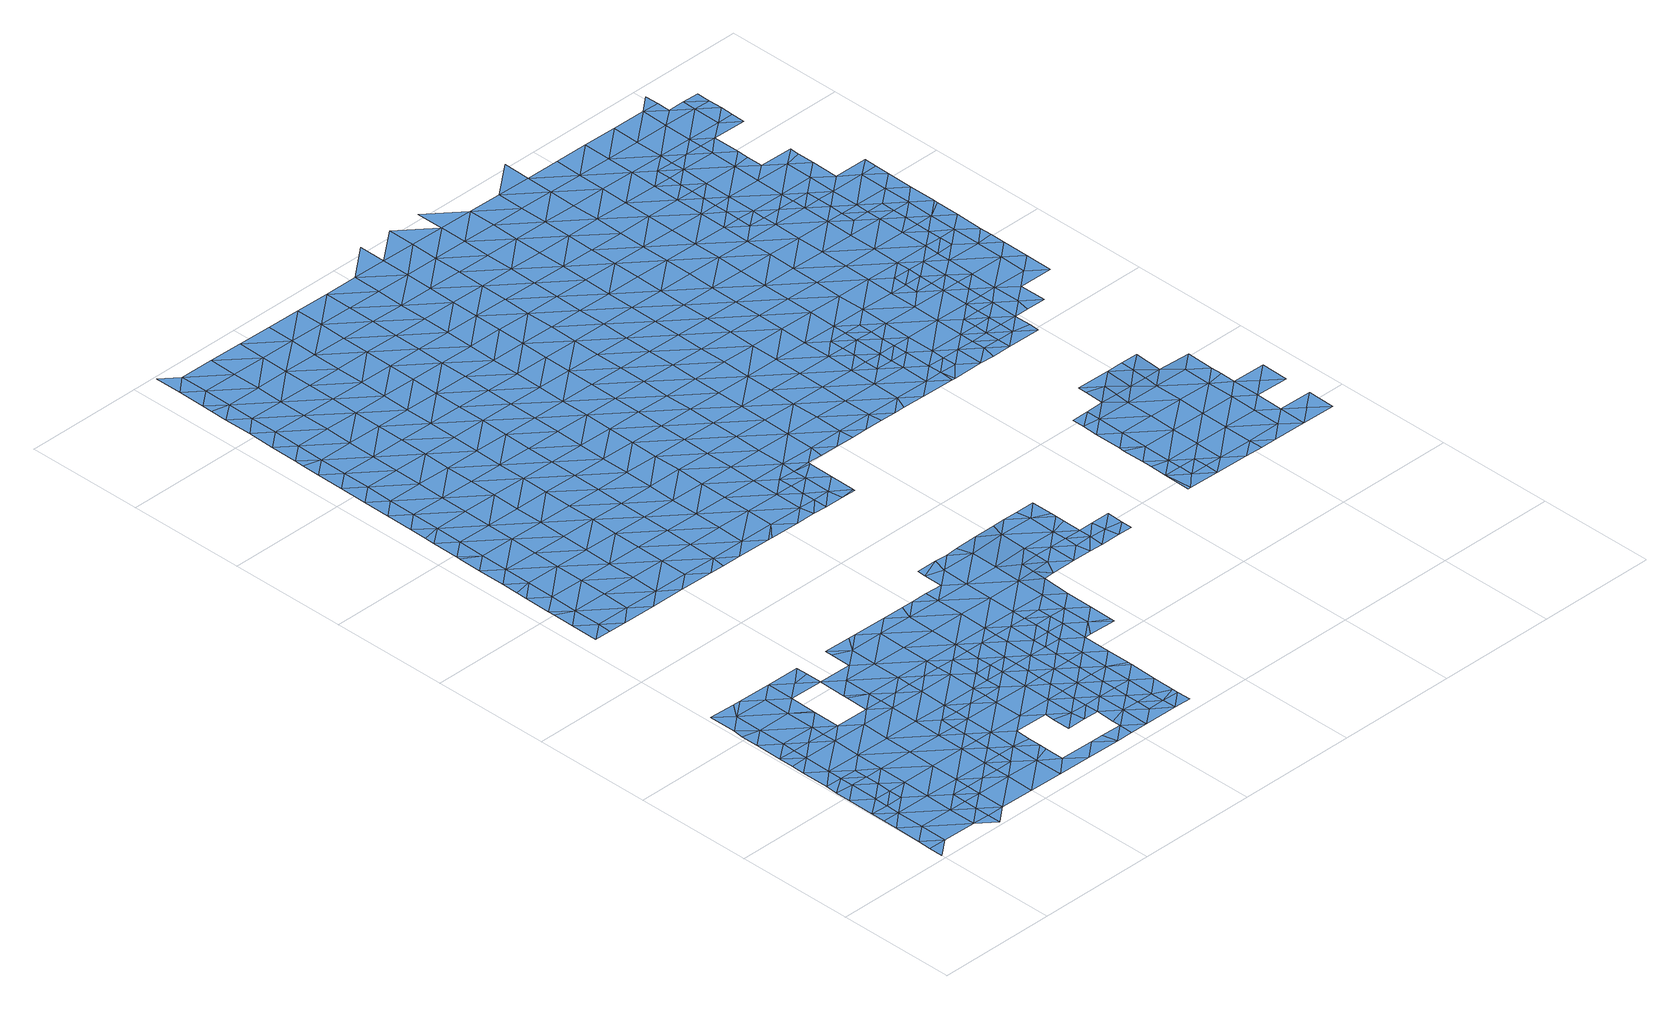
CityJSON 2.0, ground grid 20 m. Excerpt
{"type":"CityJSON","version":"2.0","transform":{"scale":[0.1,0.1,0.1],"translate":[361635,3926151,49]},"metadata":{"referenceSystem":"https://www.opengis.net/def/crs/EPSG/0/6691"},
"CityObjects":{
"waterbody1":{"type":"WaterBody","attributes":{"name":"9","class":"1140","function":"1","WaterBodyRiverFloodingRiskAttribute.description":"5","WaterBodyRiverFloodingRiskAttribute.rankOrg":"2","WaterBodyRiverFloodingRiskAttribute.adminType":"2","WaterBodyRiverFloodingRiskAttribute.scale":"L1"},"geometry":[{"type":"MultiSurface","lod":"1","boundaries":[[[0,1,2]],[[0,3,1]],[[4,5,2]],[[2,1,4]],[[5,6,7]],[[6,5,4]],[[8,7,6]],[[9,8,6]],[[4,1,10]],[[10,11,4]],[[6,4,11]],[[9,6,12]],[[13,14,15]],[[11,16,6]],[[15,17,13]],[[14,18,19]],[[13,18,14]],[[12,6,16]],[[20,21,10]],[[21,22,10]],[[10,22,11]],[[23,19,18]],[[17,24,13]],[[25,26,27]],[[28,16,11]],[[26,12,16]],[[29,23,18]],[[25,12,26]],[[30,28,11]],[[30,11,22]],[[31,32,24]],[[33,13,24]],[[34,29,18]],[[31,27,32]],[[27,26,32]],[[33,35,13]],[[36,26,16]],[[37,16,28]],[[18,13,35]],[[33,24,32]],[[37,36,16]],[[18,35,34]],[[26,36,32]],[[38,37,28]],[[32,39,33]],[[40,34,35]],[[38,41,37]],[[39,32,36]],[[42,40,35]],[[43,44,33]],[[43,33,39]],[[37,45,36]],[[35,33,44]],[[45,39,36]],[[37,41,46]],[[47,46,41]],[[42,35,44]],[[45,37,46]],[[48,43,39]],[[45,48,39]],[[47,49,46]],[[50,42,44]],[[48,51,43]],[[52,53,46]],[[46,53,45]],[[51,54,43]],[[46,49,52]],[[44,43,54]],[[53,55,45]],[[55,56,45]],[[44,54,50]],[[48,45,56]],[[56,57,48]],[[57,58,48]],[[51,48,58]],[[59,50,54]],[[51,60,54]],[[61,59,54]],[[51,58,62]],[[60,61,54]],[[62,58,63]],[[60,51,62]],[[63,64,62]],[[65,61,60]],[[62,66,60]],[[60,67,65]],[[68,66,62]],[[62,64,68]],[[69,68,64]],[[60,66,67]],[[69,70,68]],[[71,67,66]],[[70,72,68]],[[72,73,68]],[[68,73,66]],[[74,75,76]],[[73,77,66]],[[76,78,79]],[[71,66,77]],[[78,76,75]],[[80,79,78]],[[73,81,77]],[[82,80,78]],[[83,80,82]],[[84,83,82]],[[73,85,81]],[[78,75,86]],[[86,87,78]],[[88,77,81]],[[89,84,90]],[[87,91,78]],[[78,91,82]],[[84,82,90]],[[92,89,90]],[[85,93,81]],[[86,75,94]],[[95,92,90]],[[96,92,95]],[[97,98,82]],[[99,96,95]],[[97,82,91]],[[100,81,93]],[[90,82,98]],[[88,81,100]],[[101,86,94]],[[98,102,90]],[[103,99,104]],[[102,105,90]],[[90,105,95]],[[99,95,104]],[[93,103,104]],[[106,93,104]],[[107,108,94]],[[100,93,106]],[[109,110,95]],[[95,110,104]],[[109,95,105]],[[101,94,108]],[[111,100,106]],[[112,106,104]],[[113,112,104]],[[113,104,110]],[[114,111,106]],[[114,106,112]],[[112,115,114]],[[112,116,115]],[[117,114,115]],[[116,118,115]],[[117,115,118]],[[116,119,118]],[[120,117,118]]]}]},
"waterbody2":{"type":"WaterBody","attributes":{"name":"9","class":"1140","function":"1","WaterBodyRiverFloodingRiskAttribute.description":"5","WaterBodyRiverFloodingRiskAttribute.rankOrg":"1","WaterBodyRiverFloodingRiskAttribute.adminType":"2","WaterBodyRiverFloodingRiskAttribute.scale":"L1"},"geometry":[{"type":"MultiSurface","lod":"1","boundaries":[[[121,25,27]],[[31,122,27]],[[9,25,121]],[[122,31,17]],[[25,9,12]],[[24,17,31]],[[8,9,121]],[[123,17,15]],[[17,123,122]],[[124,122,123]],[[124,121,122]],[[27,122,121]],[[124,8,121]]]}]},
"waterbody3":{"type":"WaterBody","attributes":{"name":"9","class":"1140","function":"1","WaterBodyRiverFloodingRiskAttribute.description":"5","WaterBodyRiverFloodingRiskAttribute.rankOrg":"1","WaterBodyRiverFloodingRiskAttribute.adminType":"2","WaterBodyRiverFloodingRiskAttribute.scale":"L1"},"geometry":[{"type":"MultiSurface","lod":"1","boundaries":[[[21,125,22]],[[21,20,125]],[[126,28,30]],[[126,22,125]],[[30,22,126]],[[38,28,126]],[[38,126,41]],[[127,41,126]],[[126,125,127]],[[125,128,127]],[[47,41,127]],[[128,129,127]],[[47,127,49]],[[128,130,129]],[[49,127,129]],[[52,131,53]],[[131,49,129]],[[52,49,131]],[[130,132,129]],[[131,133,53]],[[132,134,129]],[[55,53,133]],[[129,135,131]],[[56,55,133]],[[130,136,132]],[[133,137,56]],[[135,129,134]],[[57,56,137]],[[58,57,137]],[[131,135,138]],[[133,131,139]],[[139,131,138]],[[63,58,137]],[[140,132,136]],[[133,141,137]],[[133,139,142]],[[63,137,64]],[[141,64,137]],[[143,142,139]],[[136,144,140]],[[141,133,142]],[[140,144,145]],[[69,64,141]],[[143,146,142]],[[147,143,148]],[[148,149,147]],[[141,70,69]],[[74,76,144]],[[145,144,76]],[[149,150,147]],[[141,142,151]],[[143,147,146]],[[151,142,146]],[[141,151,70]],[[83,147,150]],[[150,80,83]],[[146,147,84]],[[147,83,84]],[[72,70,152]],[[72,85,73]],[[89,92,146]],[[70,151,152]],[[146,84,89]],[[151,146,92]],[[85,72,152]],[[96,99,151]],[[96,151,92]],[[152,151,99]],[[103,93,152]],[[152,99,103]],[[85,152,93]]]}]},
"waterbody4":{"type":"WaterBody","attributes":{"name":"9","class":"1140","function":"1","WaterBodyRiverFloodingRiskAttribute.description":"5","WaterBodyRiverFloodingRiskAttribute.rankOrg":"1","WaterBodyRiverFloodingRiskAttribute.adminType":"2","WaterBodyRiverFloodingRiskAttribute.scale":"L1"},"geometry":[{"type":"MultiSurface","lod":"1","boundaries":[[[153,154,155]],[[156,157,158]],[[159,158,157]],[[157,153,155]],[[157,160,153]],[[161,162,163]],[[34,40,158]],[[162,159,157]],[[158,164,34]],[[165,23,164]],[[23,29,164]],[[29,34,164]],[[160,157,156]],[[166,154,167]],[[162,168,169]],[[40,42,158]],[[164,159,165]],[[165,159,170]],[[169,159,162]],[[156,158,42]],[[161,168,162]],[[166,167,171]],[[170,159,169]],[[154,163,155]],[[159,164,158]],[[171,167,172]],[[172,167,153]],[[157,155,162]],[[153,167,154]],[[162,155,163]]]}]},
"waterbody5":{"type":"WaterBody","attributes":{"name":"9","class":"1140","function":"1","WaterBodyRiverFloodingRiskAttribute.description":"5","WaterBodyRiverFloodingRiskAttribute.rankOrg":"2","WaterBodyRiverFloodingRiskAttribute.adminType":"2","WaterBodyRiverFloodingRiskAttribute.scale":"L1"},"geometry":[{"type":"MultiSurface","lod":"1","boundaries":[[[173,174,175]],[[174,176,175]],[[175,177,173]],[[178,177,179]],[[178,173,177]],[[180,175,176]],[[177,181,179]],[[182,179,181]],[[182,183,184]],[[185,175,180]],[[183,182,181]],[[186,184,183]],[[177,175,185]],[[183,187,186]],[[188,185,180]],[[189,186,187]],[[177,185,190]],[[181,177,191]],[[192,189,187]],[[193,192,194]],[[193,189,192]],[[191,177,190]],[[191,195,181]],[[183,181,195]],[[196,194,197]],[[194,192,197]],[[187,183,195]],[[196,198,199]],[[200,185,188]],[[187,201,192]],[[198,196,197]],[[190,185,200]],[[202,199,198]],[[203,201,187]],[[201,197,192]],[[187,195,203]],[[202,204,205]],[[206,200,188]],[[191,190,207]],[[202,198,204]],[[208,198,197]],[[191,209,195]],[[190,200,207]],[[205,210,211]],[[212,203,195]],[[205,204,210]],[[191,207,209]],[[197,201,208]],[[211,213,214]],[[211,210,213]],[[204,198,215]],[[212,195,209]],[[203,216,201]],[[198,208,215]],[[214,217,218]],[[200,206,219]],[[220,208,201]],[[214,213,217]],[[210,204,221]],[[216,203,212]],[[207,200,222]],[[218,223,224]],[[204,215,221]],[[225,219,206]],[[224,223,226]],[[222,200,219]],[[209,207,222]],[[218,217,223]],[[213,210,227]],[[228,215,208]],[[209,229,212]],[[201,216,220]],[[210,221,227]],[[226,230,231]],[[228,221,215]],[[226,223,230]],[[217,213,232]],[[233,208,220]],[[209,222,234]],[[212,235,216]],[[213,227,232]],[[231,236,237]],[[229,209,234]],[[229,235,212]],[[231,230,236]],[[223,217,238]],[[208,233,228]],[[239,219,225]],[[240,227,221]],[[241,242,237]],[[217,232,238]],[[222,219,239]],[[220,216,235]],[[243,240,221]],[[237,236,241]],[[230,223,244]],[[243,221,228]],[[245,246,242]],[[247,232,227]],[[220,248,233]],[[241,245,242]],[[223,238,244]],[[225,249,239]],[[245,250,246]],[[234,222,251]],[[252,229,234]],[[253,220,235]],[[236,230,254]],[[222,239,251]],[[255,256,250]],[[233,257,228]],[[258,239,249]],[[245,255,250]],[[230,244,254]],[[247,227,240]],[[238,232,247]],[[229,259,235]],[[220,253,248]],[[241,236,260]],[[228,257,243]],[[234,251,252]],[[261,244,238]],[[241,262,245]],[[255,263,256]],[[236,254,260]],[[264,253,235]],[[257,233,248]],[[265,240,243]],[[266,256,263]],[[267,239,258]],[[229,252,259]],[[268,238,247]],[[257,265,243]],[[245,269,255]],[[241,260,262]],[[251,239,267]],[[270,248,253]],[[271,247,240]],[[261,238,268]],[[235,259,264]],[[264,270,253]],[[265,271,240]],[[255,272,263]],[[254,244,273]],[[245,262,269]],[[252,251,274]],[[275,257,248]],[[276,268,247]],[[273,244,261]],[[260,254,273]],[[258,277,267]],[[251,267,274]],[[255,269,272]],[[259,252,278]],[[278,252,274]],[[259,279,264]],[[280,261,268]],[[262,260,281]],[[276,247,271]],[[248,270,275]],[[260,273,281]],[[263,272,282]],[[283,270,264]],[[265,257,284]],[[285,274,267]],[[279,259,278]],[[286,273,261]],[[287,267,277]],[[280,268,276]],[[279,283,264]],[[257,275,284]],[[265,288,271]],[[289,287,277]],[[262,281,290]],[[287,285,267]],[[269,262,291]],[[292,275,270]],[[293,281,273]],[[291,262,290]],[[286,261,280]],[[265,284,294]],[[271,295,276]],[[278,274,285]],[[272,269,296]],[[295,280,276]],[[275,297,284]],[[298,290,281]],[[265,294,288]],[[296,269,291]],[[282,272,296]],[[278,299,279]],[[270,283,292]],[[293,273,286]],[[287,289,300]],[[301,294,284]],[[302,278,285]],[[295,271,288]],[[297,275,292]],[[279,303,283]],[[298,281,293]],[[297,301,284]],[[295,304,280]],[[280,305,286]],[[306,285,287]],[[299,278,302]],[[282,296,307]],[[299,303,279]],[[300,306,287]],[[308,288,294]],[[304,305,280]],[[309,292,283]],[[291,290,310]],[[310,290,298]],[[301,308,294]],[[311,296,291]],[[286,312,293]],[[313,302,285]],[[303,309,283]],[[314,295,288]],[[305,312,286]],[[292,315,297]],[[316,291,310]],[[308,314,288]],[[293,317,298]],[[300,318,306]],[[309,315,292]],[[313,285,306]],[[319,304,295]],[[312,317,293]],[[311,291,316]],[[313,320,302]],[[307,296,311]],[[297,321,301]],[[314,319,295]],[[298,322,310]],[[299,302,320]],[[318,323,306]],[[315,321,297]],[[299,324,303]],[[317,322,298]],[[322,316,310]],[[304,325,305]],[[326,313,306]],[[301,327,308]],[[328,307,311]],[[323,318,329]],[[330,309,303]],[[321,327,301]],[[306,323,326]],[[308,327,314]],[[299,320,324]],[[325,304,319]],[[324,330,303]],[[326,331,313]],[[332,320,313]],[[331,332,313]],[[305,333,312]],[[322,334,316]],[[316,335,311]],[[336,315,309]],[[334,335,316]],[[314,337,319]],[[330,336,309]],[[327,337,314]],[[305,325,338]],[[311,339,328]],[[340,321,315]],[[317,312,333]],[[341,320,332]],[[335,339,311]],[[319,342,325]],[[305,338,333]],[[336,340,315]],[[317,343,322]],[[337,342,319]],[[324,320,341]],[[344,327,321]],[[324,345,330]],[[346,341,332]],[[347,334,322]],[[325,348,338]],[[340,344,321]],[[317,333,343]],[[343,347,322]],[[345,324,341]],[[330,349,336]],[[327,350,337]],[[351,335,334]],[[338,352,333]],[[344,350,327]],[[325,342,348]],[[347,351,334]],[[346,353,341]],[[336,354,340]],[[355,343,333]],[[330,345,349]],[[350,356,337]],[[337,357,342]],[[338,348,352]],[[352,355,333]],[[351,358,335]],[[335,359,339]],[[340,360,344]],[[361,347,343]],[[341,362,345]],[[336,349,354]],[[354,360,340]],[[342,363,348]],[[355,361,343]],[[341,353,364]],[[345,362,349]],[[344,365,350]],[[337,356,357]],[[360,365,344]],[[335,358,359]],[[348,366,352]],[[353,367,364]],[[362,341,364]],[[351,347,368]],[[350,369,356]],[[342,357,363]],[[365,369,350]],[[370,364,367]],[[352,371,355]],[[347,361,368]],[[354,349,372]],[[372,349,362]],[[358,351,373]],[[356,374,357]],[[348,363,366]],[[373,351,368]],[[369,374,356]],[[355,375,361]],[[360,354,376]],[[370,377,364]],[[376,354,372]],[[359,358,378]],[[352,366,371]],[[361,379,368]],[[358,373,378]],[[362,364,377]],[[365,360,380]],[[381,377,370]],[[375,379,361]],[[379,373,368]],[[363,382,366]],[[360,376,380]],[[355,371,375]],[[357,374,383]],[[363,357,382]],[[359,378,384]],[[369,365,385]],[[372,386,376]],[[362,377,387]],[[357,383,382]],[[372,362,386]],[[365,380,385]],[[388,378,373]],[[389,377,381]],[[374,369,390]],[[362,387,386]],[[391,380,376]],[[392,388,373]],[[386,393,376]],[[371,394,375]],[[369,385,390]],[[392,373,379]],[[366,382,395]],[[371,366,394]],[[389,396,377]],[[383,374,397]],[[380,391,385]],[[384,378,388]],[[366,395,394]],[[374,390,397]],[[394,398,375]],[[375,399,379]],[[387,377,396]],[[382,383,400]],[[387,401,386]],[[376,393,391]],[[385,402,390]],[[379,399,392]],[[383,397,400]],[[403,384,388]],[[389,404,396]],[[401,387,396]],[[395,382,405]],[[402,385,391]],[[390,406,397]],[[407,384,403]],[[375,398,399]],[[382,400,405]],[[399,408,392]],[[409,396,404]],[[392,410,388]],[[393,386,411]],[[411,386,401]],[[394,395,412]],[[406,390,402]],[[408,410,392]],[[397,413,400]],[[395,405,412]],[[388,414,403]],[[391,393,415]],[[396,416,401]],[[398,394,417]],[[413,397,406]],[[410,414,388]],[[400,418,405]],[[393,411,415]],[[394,412,417]],[[396,409,416]],[[419,416,409]],[[401,420,411]],[[399,398,421]],[[418,400,413]],[[416,420,401]],[[414,422,403]],[[405,423,412]],[[391,415,424]],[[402,391,425]],[[398,417,421]],[[426,415,411]],[[425,391,424]],[[406,402,425]],[[408,399,427]],[[428,416,419]],[[423,405,418]],[[420,426,411]],[[412,429,417]],[[408,430,410]],[[399,421,427]],[[431,424,415]],[[413,406,432]],[[429,412,423]],[[417,433,421]],[[406,425,432]],[[434,414,410]],[[408,427,430]],[[418,413,435]],[[431,415,426]],[[436,425,424]],[[437,416,428]],[[433,417,429]],[[421,438,427]],[[413,432,435]],[[439,410,430]],[[420,440,426]],[[420,416,437]],[[423,418,441]],[[442,424,431]],[[422,414,434]],[[438,421,433]],[[443,431,426]],[[418,435,441]],[[410,439,434]],[[444,443,426]],[[427,445,430]],[[444,426,440]],[[436,424,442]],[[432,425,436]],[[446,435,432]],[[429,423,447]],[[440,420,448]],[[428,449,437]],[[420,437,448]],[[450,427,438]],[[443,451,431]],[[423,441,447]],[[451,452,431]],[[431,452,442]],[[448,453,440]],[[454,441,435]],[[446,432,436]],[[439,430,445]],[[449,455,437]],[[427,450,445]],[[429,447,456]],[[433,429,457]],[[445,458,439]],[[439,459,434]],[[452,460,442]],[[448,437,461]],[[462,447,441]],[[457,429,456]],[[438,433,457]],[[461,437,455]],[[454,435,446]],[[442,463,436]],[[460,463,442]],[[453,448,464]],[[463,446,436]],[[448,461,464]],[[465,460,452]],[[462,441,454]],[[459,439,458]],[[466,434,459]],[[467,456,447]],[[438,457,468]],[[450,438,469]],[[470,454,446]],[[471,467,447]],[[467,457,456]],[[469,438,468]],[[445,450,469]],[[471,447,462]],[[463,470,446]],[[445,472,458]],[[464,461,473]],[[473,461,474]],[[465,475,460]],[[476,462,454]],[[477,468,457]],[[478,479,480]],[[479,464,473]],[[478,464,479]],[[470,476,454]],[[458,481,459]],[[445,469,472]],[[474,482,473]],[[483,463,460]],[[477,457,467]],[[484,460,475]],[[485,480,486]],[[476,487,462]],[[462,488,471]],[[480,479,486]],[[475,485,486]],[[458,472,481]],[[487,488,462]],[[488,467,471]],[[469,468,489]],[[463,483,470]],[[473,490,479]],[[489,468,477]],[[484,475,486]],[[459,481,491]],[[490,486,479]],[[473,482,492]],[[493,477,467]],[[494,492,482]],[[460,484,483]],[[472,469,495]],[[470,496,476]],[[495,469,489]],[[497,481,472]],[[488,493,467]],[[498,484,486]],[[473,492,490]],[[496,470,483]],[[499,487,476]],[[500,472,495]],[[493,501,477]],[[477,502,489]],[[494,503,492]],[[498,486,490]],[[501,502,477]],[[504,483,484]],[[502,495,489]],[[505,476,496]],[[497,472,500]],[[491,481,497]],[[487,499,488]],[[506,507,492]],[[492,507,490]],[[506,492,503]],[[508,484,498]],[[476,505,499]],[[488,509,493]],[[510,491,497]],[[502,511,495]],[[495,512,500]],[[504,484,508]],[[496,483,504]],[[507,513,490]],[[514,505,496]],[[511,512,495]],[[512,497,500]],[[509,488,499]],[[515,491,510]],[[490,516,498]],[[517,501,493]],[[508,498,518]],[[514,496,504]],[[519,499,505]],[[520,510,497]],[[521,493,509]],[[501,517,502]],[[522,504,508]],[[523,522,508]],[[507,524,513]],[[523,508,518]],[[525,519,505]],[[519,509,499]],[[490,513,516]],[[525,505,514]],[[518,498,516]],[[493,521,517]],[[502,526,511]],[[527,521,509]],[[497,512,520]],[[524,528,513]],[[529,514,504]],[[530,518,516]],[[526,502,517]],[[529,504,522]],[[531,527,509]],[[532,512,511]],[[533,534,513]],[[510,520,535]],[[513,528,533]],[[536,525,514]],[[537,538,521]],[[537,521,527]],[[516,513,534]],[[531,509,519]],[[517,521,538]],[[539,511,526]],[[512,532,520]],[[540,541,516]],[[529,522,542]],[[516,534,540]],[[530,516,541]],[[543,544,517]],[[543,517,538]],[[536,514,529]],[[545,519,525]],[[526,517,544]],[[511,539,532]],[[546,527,531]],[[547,539,526]],[[542,548,529]],[[549,545,525]],[[545,531,519]],[[550,547,526]],[[550,526,544]],[[549,525,536]],[[551,546,531]],[[520,532,552]],[[535,520,553]],[[554,532,539]],[[548,555,529]],[[556,554,539]],[[556,539,547]],[[529,555,536]],[[520,552,553]],[[557,549,536]],[[558,552,532]],[[559,531,545]],[[551,531,559]],[[558,532,554]],[[555,548,560]],[[561,557,536]],[[561,536,555]],[[545,549,562]],[[563,553,552]],[[564,551,559]],[[565,566,545]],[[565,545,562]],[[560,567,555]],[[558,554,568]],[[569,567,560]],[[559,545,566]],[[562,549,557]],[[570,561,555]],[[571,564,559]],[[552,558,572]],[[567,570,555]],[[573,571,559]],[[573,559,566]],[[568,574,558]],[[575,562,557]],[[552,572,563]],[[576,577,561]],[[561,570,576]],[[557,561,577]],[[578,575,557]],[[579,572,558]],[[580,558,574]],[[578,557,577]],[[581,575,578]],[[582,563,572]],[[574,583,580]],[[558,580,579]],[[583,584,580]],[[572,579,582]],[[585,579,580]],[[586,580,584]],[[582,579,587]],[[588,589,582]],[[585,580,586]],[[582,587,588]],[[587,579,585]],[[586,584,590]],[[591,587,585]],[[592,585,586]],[[586,590,593]],[[594,591,585]],[[586,593,592]],[[592,594,585]],[[594,595,591]]]}]},
"waterbody6":{"type":"WaterBody","attributes":{"name":"9","class":"1140","function":"1","WaterBodyRiverFloodingRiskAttribute.description":"5","WaterBodyRiverFloodingRiskAttribute.rankOrg":"1","WaterBodyRiverFloodingRiskAttribute.adminType":"2","WaterBodyRiverFloodingRiskAttribute.scale":"L1"},"geometry":[{"type":"MultiSurface","lod":"1","boundaries":[[[117,120,596]],[[597,596,120]],[[597,598,596]],[[599,598,597]],[[598,599,600]],[[601,602,603]],[[602,604,603]],[[604,602,605]],[[602,606,605]],[[607,606,608]],[[608,606,602]],[[601,608,602]],[[609,610,606]],[[606,610,611]],[[612,613,614]],[[612,614,615]],[[615,614,616]],[[616,614,617]],[[618,619,620]],[[618,620,621]],[[622,623,624]],[[623,101,108]],[[101,623,622]],[[87,101,622]],[[87,86,101]],[[625,611,626]],[[611,625,627]],[[628,629,630]],[[629,631,630]],[[632,633,631]],[[634,630,633]],[[630,634,604]],[[634,598,604]],[[598,634,635]],[[636,637,635]],[[600,603,598]],[[638,639,640]],[[638,641,639]],[[639,641,642]],[[172,643,644]],[[644,643,645]],[[646,645,643]],[[646,50,645]],[[59,61,645]],[[647,645,61]],[[65,647,61]],[[65,67,647]],[[71,77,648]],[[67,71,648]],[[67,648,647]],[[50,59,645]],[[647,644,645]],[[644,642,172]],[[642,649,639]],[[640,639,650]],[[636,651,637]],[[636,652,651]],[[653,652,636]],[[654,652,653]],[[652,654,655]],[[654,649,655]],[[649,654,639]],[[639,654,650]],[[656,650,654]],[[657,658,653]],[[653,658,656]],[[655,649,648]],[[648,649,647]],[[647,649,644]],[[644,649,642]],[[655,648,651]],[[648,77,651]],[[77,88,651]],[[116,112,113]],[[116,113,659]],[[113,110,659]],[[109,105,660]],[[660,105,620]],[[102,620,105]],[[102,98,620]],[[626,611,661]],[[611,627,605]],[[662,605,627]],[[605,662,628]],[[605,628,630]],[[630,631,633]],[[604,605,630]],[[603,604,598]],[[635,596,598]],[[596,635,637]],[[651,100,637]],[[655,651,652]],[[656,654,653]],[[88,100,651]],[[119,116,659]],[[659,110,660]],[[109,660,110]],[[660,620,619]],[[663,620,98]],[[87,622,91]],[[98,97,663]],[[97,91,663]],[[663,91,622]],[[624,663,622]],[[624,621,663]],[[620,663,621]],[[619,617,660]],[[617,659,660]],[[659,617,119]],[[617,614,119]],[[664,614,613]],[[661,611,610]],[[606,611,605]],[[665,599,597]],[[664,613,665]],[[665,597,664]],[[597,120,664]],[[637,100,111]],[[111,114,637]],[[596,637,114]],[[114,117,596]],[[119,614,664]],[[118,119,664]],[[118,664,120]],[[666,609,606]],[[667,633,632]],[[668,633,667]],[[634,633,668]],[[634,669,635]],[[636,635,669]],[[670,669,668]],[[670,657,669]],[[653,669,657]],[[671,667,632]],[[634,668,669]],[[669,653,636]],[[607,666,606]]]}]},
"waterbody7":{"type":"WaterBody","attributes":{"name":"9","class":"1140","function":"1","WaterBodyRiverFloodingRiskAttribute.description":"5","WaterBodyRiverFloodingRiskAttribute.rankOrg":"1","WaterBodyRiverFloodingRiskAttribute.adminType":"2","WaterBodyRiverFloodingRiskAttribute.scale":"L1"},"geometry":[{"type":"MultiSurface","lod":"1","boundaries":[[[672,332,331]],[[346,332,672]],[[331,326,672]],[[673,672,326]],[[673,674,672]],[[675,673,329]],[[673,675,676]],[[323,329,673]],[[677,353,346]],[[677,672,674]],[[676,674,673]],[[672,677,346]],[[673,326,323]],[[676,675,678]]]}]},
"waterbody8":{"type":"WaterBody","attributes":{"name":"9","class":"1140","function":"1","WaterBodyRiverFloodingRiskAttribute.description":"5","WaterBodyRiverFloodingRiskAttribute.rankOrg":"2","WaterBodyRiverFloodingRiskAttribute.adminType":"2","WaterBodyRiverFloodingRiskAttribute.scale":"L1"},"geometry":[{"type":"MultiSurface","lod":"1","boundaries":[[[679,608,601]],[[608,679,680]],[[600,681,679]],[[680,679,681]],[[682,683,680]],[[679,603,600]],[[683,608,680]],[[601,603,679]],[[607,608,683]],[[681,600,599]],[[683,684,607]],[[684,682,685]],[[666,607,684]],[[683,682,684]]]}]},
"waterbody9":{"type":"WaterBody","attributes":{"name":"9","class":"1140","function":"1","WaterBodyRiverFloodingRiskAttribute.description":"5","WaterBodyRiverFloodingRiskAttribute.rankOrg":"1","WaterBodyRiverFloodingRiskAttribute.adminType":"2","WaterBodyRiverFloodingRiskAttribute.scale":"L1"},"geometry":[{"type":"MultiSurface","lod":"1","boundaries":[[[686,687,688]],[[689,690,687]],[[690,689,691]],[[687,690,688]],[[686,692,687]],[[685,689,687]],[[685,687,692]],[[692,686,666]]]}]},
"waterbody10":{"type":"WaterBody","attributes":{"name":"9","class":"1140","function":"1","WaterBodyRiverFloodingRiskAttribute.description":"5","WaterBodyRiverFloodingRiskAttribute.rankOrg":"2","WaterBodyRiverFloodingRiskAttribute.adminType":"2","WaterBodyRiverFloodingRiskAttribute.scale":"L1"},"geometry":[{"type":"MultiSurface","lod":"1","boundaries":[[[693,694,695]],[[696,693,697]],[[698,694,696]],[[694,693,696]],[[699,698,696]],[[696,700,699]],[[697,700,696]]]}]},
"waterbody11":{"type":"WaterBody","attributes":{"name":"9","class":"1140","function":"1","WaterBodyRiverFloodingRiskAttribute.description":"5","WaterBodyRiverFloodingRiskAttribute.rankOrg":"1","WaterBodyRiverFloodingRiskAttribute.adminType":"2","WaterBodyRiverFloodingRiskAttribute.scale":"L1"},"geometry":[{"type":"MultiSurface","lod":"1","boundaries":[[[701,702,443]],[[478,453,464]],[[485,702,480]],[[702,485,465]],[[475,465,485]],[[453,478,701]],[[702,452,451]],[[701,443,444]],[[701,478,480]],[[465,452,702]],[[480,702,701]],[[440,453,701]],[[444,440,701]],[[451,443,702]]]}]},
"waterbody12":{"type":"WaterBody","attributes":{"name":"9","class":"1140","function":"1","WaterBodyRiverFloodingRiskAttribute.description":"5","WaterBodyRiverFloodingRiskAttribute.rankOrg":"1","WaterBodyRiverFloodingRiskAttribute.adminType":"2","WaterBodyRiverFloodingRiskAttribute.scale":"L1"},"geometry":[{"type":"MultiSurface","lod":"1","boundaries":[[[474,455,703]],[[704,705,706]],[[707,455,449]],[[474,703,482]],[[706,703,707]],[[706,482,703]],[[705,482,706]],[[494,482,705]],[[708,503,494]],[[709,708,705]],[[705,704,709]],[[461,455,474]],[[494,705,708]],[[455,707,703]]]}]},
"waterbody13":{"type":"WaterBody","attributes":{"name":"9","class":"1140","function":"1","WaterBodyRiverFloodingRiskAttribute.description":"5","WaterBodyRiverFloodingRiskAttribute.rankOrg":"1","WaterBodyRiverFloodingRiskAttribute.adminType":"2","WaterBodyRiverFloodingRiskAttribute.scale":"L1"},"geometry":[{"type":"MultiSurface","lod":"1","boundaries":[[[710,711,712]],[[713,714,715]],[[716,717,718]],[[716,710,717]],[[717,719,720]],[[719,721,722]],[[723,724,725]],[[726,727,723]],[[697,727,726]],[[728,723,727]],[[729,730,731]],[[700,697,726]],[[732,699,729]],[[733,710,716]],[[718,734,735]],[[717,734,718]],[[734,717,720]],[[722,720,719]],[[736,737,738]],[[736,738,739]],[[738,740,739]],[[741,740,738]],[[737,741,738]],[[742,721,740]],[[719,740,721]],[[719,743,740]],[[712,743,719]],[[717,712,719]],[[712,717,710]],[[732,729,711]],[[731,711,729]],[[711,731,743]],[[743,731,739]],[[744,730,725]],[[725,730,723]],[[723,730,726]],[[729,726,730]],[[699,726,729]],[[726,699,700]],[[698,699,732]],[[732,694,698]],[[741,742,740]],[[723,728,724]],[[714,745,715]],[[746,747,748]],[[712,711,743]],[[740,743,739]],[[725,745,744]],[[725,749,745]],[[724,749,725]],[[745,749,715]],[[749,713,715]],[[750,747,746]],[[733,751,710]],[[752,732,753]],[[750,754,755]],[[746,754,750]],[[753,751,756]],[[756,751,733]],[[736,739,757]],[[748,754,746]],[[711,710,751]],[[711,751,732]],[[739,731,755]],[[755,731,730]],[[755,730,744]],[[751,753,732]],[[752,694,732]],[[745,750,744]],[[750,755,744]],[[755,754,739]],[[757,739,754]]]}]},
"waterbody14":{"type":"WaterBody","attributes":{"name":"9","class":"1140","function":"1","WaterBodyRiverFloodingRiskAttribute.description":"5","WaterBodyRiverFloodingRiskAttribute.rankOrg":"2","WaterBodyRiverFloodingRiskAttribute.adminType":"2","WaterBodyRiverFloodingRiskAttribute.scale":"L1"},"geometry":[{"type":"MultiSurface","lod":"1","boundaries":[[[721,758,759]],[[760,759,758]],[[761,759,762]],[[720,722,761]],[[760,758,763]],[[761,764,720]],[[742,741,758]],[[721,742,758]],[[722,721,761]],[[762,764,761]],[[758,741,763]],[[721,759,761]]]}]},
"waterbody15":{"type":"WaterBody","attributes":{"name":"9","class":"1140","function":"1","WaterBodyRiverFloodingRiskAttribute.description":"5","WaterBodyRiverFloodingRiskAttribute.rankOrg":"2","WaterBodyRiverFloodingRiskAttribute.adminType":"2","WaterBodyRiverFloodingRiskAttribute.scale":"L1"},"geometry":[{"type":"MultiSurface","lod":"1","boundaries":[[[765,766,767]],[[767,768,765]],[[503,708,767]],[[769,768,767]],[[766,503,767]],[[767,709,769]],[[709,767,708]]]}]},
"waterbody16":{"type":"WaterBody","attributes":{"name":"9","class":"1140","function":"1","WaterBodyRiverFloodingRiskAttribute.description":"5","WaterBodyRiverFloodingRiskAttribute.rankOrg":"1","WaterBodyRiverFloodingRiskAttribute.adminType":"2","WaterBodyRiverFloodingRiskAttribute.scale":"L1"},"geometry":[{"type":"MultiSurface","lod":"1","boundaries":[[[770,771,772]],[[771,569,773]],[[541,774,773]],[[775,776,777]],[[541,540,774]],[[506,778,507]],[[766,765,778]],[[777,528,779]],[[779,780,781]],[[782,783,784]],[[785,784,783]],[[784,785,786]],[[787,786,785]],[[788,786,787]],[[789,788,584]],[[788,789,786]],[[790,547,791]],[[792,518,530]],[[789,790,786]],[[790,789,574]],[[583,574,789]],[[568,554,790]],[[554,556,790]],[[550,544,791]],[[791,544,793]],[[544,543,793]],[[523,518,792]],[[542,523,792]],[[542,522,523]],[[794,795,796]],[[794,797,798]],[[798,797,799]],[[799,797,800]],[[800,797,801]],[[800,801,802]],[[803,804,802]],[[804,803,805]],[[804,805,806]],[[807,806,805]],[[776,772,771]],[[773,776,771]],[[776,773,774]],[[776,774,777]],[[533,528,777]],[[534,533,777]],[[534,777,774]],[[540,534,774]],[[524,507,778]],[[524,778,528]],[[528,778,765]],[[528,765,779]],[[780,779,765]],[[792,548,542]],[[560,773,569]],[[567,569,808]],[[771,808,569]],[[771,809,808]],[[770,809,771]],[[809,807,808]],[[808,570,567]],[[570,808,805]],[[576,570,805]],[[565,562,575]],[[573,566,810]],[[810,566,811]],[[811,797,810]],[[810,571,573]],[[566,565,811]],[[565,575,811]],[[575,581,811]],[[801,811,581]],[[801,581,803]],[[803,581,578]],[[578,577,803]],[[577,576,805]],[[786,790,791]],[[537,527,812]],[[538,537,812]],[[793,538,812]],[[782,793,812]],[[782,812,551]],[[546,551,812]],[[564,571,782]],[[796,782,571]],[[796,783,782]],[[812,527,546]],[[782,551,564]],[[796,571,810]],[[784,793,782]],[[813,785,783]],[[783,814,813]],[[784,786,793]],[[584,583,789]],[[574,568,790]],[[556,547,790]],[[791,547,550]],[[786,791,793]],[[543,538,793]],[[503,766,778]],[[503,778,506]],[[560,548,773]],[[548,541,773]],[[792,541,548]],[[530,541,792]],[[814,783,795]],[[795,783,796]],[[810,794,796]],[[794,810,797]],[[811,801,797]],[[802,801,803]],[[803,577,805]],[[808,807,805]],[[815,776,775]],[[815,775,816]],[[775,817,816]],[[781,817,779]],[[779,817,777]],[[817,775,777]],[[772,776,815]]]}]}
},
"vertices":[
[1,32,6],[30,31,6],[2,54,6],[1,8,6],[31,77,6],[3,100,6],[31,123,6],[3,123,6],[3,147,6],[32,146,6],[87,30,6],[87,76,6],[60,146,6],[33,262,6],[5,285,6],[5,239,6],[88,122,6],[33,239,6],[34,308,6],[6,307,6],[115,6,6],[115,29,6],[115,52,6],[6,332,6],[61,238,6],[60,169,6],[89,168,6],[61,192,6],[116,99,6],[34,331,6],[116,76,6],[61,215,6],[89,215,6],[90,261,6],[63,331,6],[91,307,6],[145,168,6],[145,121,6],[144,98,6],[146,214,6],[91,330,6],[173,98,6],[120,330,6],[147,260,6],[148,306,6],[202,167,6],[201,120,6],[201,97,6],[203,213,6],[229,97,6],[176,329,6],[204,259,6],[230,120,6],[230,143,6],[204,305,6],[230,166,6],[231,189,6],[231,212,6],[232,236,6],[205,328,6],[261,304,6],[233,328,6],[260,258,6],[260,235,6],[288,235,6],[261,328,6],[318,304,6],[290,327,6],[317,257,6],[317,234,6],[345,234,6],[318,327,6],[345,257,6],[346,280,6],[398,25,6],[427,25,6],[399,48,6],[346,326,6],[428,71,6],[399,62,6],[400,94,6],[374,303,6],[428,117,6],[400,117,6],[400,141,6],[374,280,6],[456,47,6],[456,70,6],[375,326,6],[401,164,6],[429,163,6],[456,93,6],[401,187,6],[402,279,6],[484,24,6],[430,209,6],[401,210,6],[457,117,6],[457,140,6],[402,233,6],[403,325,6],[484,47,6],[457,163,6],[402,256,6],[430,256,6],[458,186,6],[431,302,6],[512,23,6],[512,46,6],[458,209,6],[458,232,6],[431,325,6],[459,278,6],[459,255,6],[460,324,6],[488,301,6],[487,278,6],[488,324,6],[516,301,6],[516,277,6],[516,324,6],
[32,169,6],[33,216,6],[4,219,6],[4,193,6],
[143,29,6],[144,75,6],[201,74,6],[200,28,6],[257,73,6],[257,27,6],[258,120,6],[285,50,6],[259,166,6],[286,83,6],[286,96,6],[313,26,6],[260,212,6],[286,116,6],[287,142,6],[342,49,6],[316,211,6],[316,165,6],[344,141,6],[370,25,6],[364,49,6],[372,164,6],[372,118,6],[343,125,6],[343,95,6],[374,95,6],[373,210,6],[374,256,6],
[121,422,6],[122,468,6],[93,446,6],[120,376,6],[92,400,6],[92,353,6],[36,400,6],[120,379,6],[53,469,6],[36,447,6],[65,469,6],[35,354,6],[7,378,6],[178,468,6],[150,445,6],[8,470,7],[8,424,7],[7,407,6],[178,448,6],[178,421,6],
[13,747,23],[12,701,23],[41,724,23],[40,701,23],[41,770,23],[13,784,23],[13,794,23],[69,700,23],[42,816,23],[14,840,23],[43,863,23],[14,858,23],[97,723,23],[15,886,23],[43,909,23],[125,699,23],[15,932,23],[98,769,23],[99,815,23],[44,955,23],[16,973,23],[16,979,23],[99,862,23],[17,1025,23],[45,1001,23],[46,1047,23],[17,1041,23],[154,722,23],[101,954,23],[18,1071,23],[100,908,23],[46,1094,23],[18,1117,23],[182,699,23],[155,768,23],[102,1000,23],[155,815,23],[47,1140,23],[19,1163,23],[156,861,23],[48,1186,23],[20,1210,23],[102,1047,23],[157,907,23],[48,1232,23],[20,1256,23],[211,721,23],[158,953,23],[103,1093,23],[211,767,23],[49,1278,23],[21,1286,23],[239,698,23],[21,1302,23],[104,1139,23],[159,1046,23],[213,860,23],[50,1325,23],[22,1348,23],[104,1185,23],[158,999,23],[212,814,23],[214,906,23],[51,1371,23],[23,1394,23],[105,1231,23],[267,720,23],[160,1138,23],[51,1417,23],[23,1441,23],[160,1092,23],[106,1278,23],[52,1463,23],[24,1469,23],[161,1184,23],[215,999,23],[263,697,23],[24,1487,23],[268,767,23],[269,813,23],[214,952,23],[107,1324,23],[53,1510,23],[25,1533,23],[216,1045,23],[295,697,23],[270,859,23],[107,1370,23],[163,1277,23],[108,1416,23],[53,1556,23],[270,905,23],[216,1091,23],[25,1579,23],[324,720,23],[162,1231,23],[109,1462,23],[271,951,23],[217,1137,23],[109,1509,23],[163,1323,23],[325,766,23],[272,998,23],[218,1183,23],[352,696,23],[326,812,23],[326,858,23],[219,1230,23],[164,1369,23],[110,1555,23],[327,904,23],[272,1044,23],[382,765,23],[219,1276,23],[381,719,23],[274,1136,23],[359,696,23],[165,1415,23],[165,1462,23],[328,951,23],[220,1322,23],[273,1090,23],[275,1183,23],[166,1508,23],[328,997,23],[221,1368,23],[383,857,23],[409,695,23],[329,1043,23],[382,811,23],[384,904,23],[275,1229,23],[276,1275,23],[438,718,23],[167,1554,23],[330,1089,23],[384,950,23],[221,1414,23],[223,1507,23],[277,1321,23],[438,764,23],[331,1135,23],[385,996,23],[222,1461,23],[277,1367,23],[442,695,23],[331,1182,23],[439,810,23],[386,1042,23],[278,1414,23],[466,717,23],[440,856,23],[332,1228,23],[466,740,23],[387,1088,23],[224,1553,23],[466,694,23],[440,903,23],[467,764,23],[467,787,23],[333,1320,23],[279,1460,23],[280,1506,23],[441,949,23],[387,1135,23],[333,1274,23],[280,1552,23],[442,995,23],[496,809,23],[388,1181,23],[334,1367,23],[443,1041,23],[496,856,23],[495,786,23],[335,1413,23],[389,1227,23],[497,902,23],[443,1087,23],[336,1459,23],[389,1273,23],[524,786,23],[498,948,23],[390,1319,23],[444,1134,23],[445,1180,23],[336,1505,23],[337,1551,23],[499,994,23],[391,1366,23],[553,855,23],[445,1226,23],[552,808,23],[499,1040,23],[446,1272,23],[549,785,23],[392,1412,23],[500,1087,23],[580,785,23],[447,1319,23],[554,901,23],[392,1458,23],[501,1133,23],[447,1365,23],[554,947,23],[609,808,23],[393,1504,23],[448,1411,23],[555,993,23],[611,784,23],[502,1225,23],[501,1179,23],[394,1551,23],[556,1040,23],[610,900,23],[610,854,23],[450,1503,23],[637,784,23],[557,1086,23],[612,992,23],[449,1457,23],[611,946,23],[503,1318,23],[503,1271,23],[666,807,23],[557,1132,23],[504,1364,23],[505,1410,23],[558,1178,23],[666,853,23],[613,1039,23],[450,1550,23],[668,784,23],[559,1224,23],[613,1085,23],[451,1596,23],[506,1456,23],[694,783,23],[506,1503,23],[667,899,23],[559,1271,23],[614,1131,23],[507,1549,23],[668,945,23],[722,806,23],[560,1317,23],[615,1177,23],[712,783,23],[723,852,23],[561,1363,23],[508,1595,23],[615,1224,23],[669,992,23],[669,1038,23],[724,898,23],[562,1409,23],[750,782,23],[616,1270,23],[562,1455,23],[725,944,23],[670,1084,23],[617,1316,23],[564,1548,23],[671,1130,23],[726,1037,23],[779,805,23],[618,1362,23],[563,1502,23],[752,875,23],[671,1176,23],[725,991,23],[753,921,23],[752,898,23],[619,1455,23],[727,1083,23],[672,1223,23],[780,851,23],[807,781,23],[618,1408,23],[753,944,23],[753,967,23],[780,874,23],[727,1129,23],[808,805,23],[673,1269,23],[674,1315,23],[620,1501,23],[620,1547,23],[782,990,23],[808,828,23],[728,1176,23],[783,1036,23],[809,874,23],[782,967,23],[564,1594,23],[730,1268,23],[674,1361,23],[675,1407,23],[783,1082,23],[729,1222,23],[676,1454,23],[837,850,23],[836,827,23],[810,966,23],[784,1128,23],[730,1314,23],[809,897,23],[837,896,23],[809,920,23],[676,1500,23],[865,827,23],[839,1035,23],[839,989,23],[810,943,23],[838,943,23],[785,1175,23],[786,1221,23],[731,1360,23],[894,896,23],[677,1546,23],[893,849,23],[786,1267,23],[893,826,23],[732,1407,23],[840,1081,23],[733,1499,23],[895,942,23],[842,1174,23],[732,1453,23],[787,1313,23],[788,1360,23],[921,826,23],[896,1034,23],[841,1128,23],[922,849,23],[922,872,23],[895,988,23],[842,1220,23],[734,1545,23],[788,1406,23],[789,1452,23],[951,895,23],[897,1080,23],[735,1591,23],[951,941,23],[844,1312,23],[923,965,23],[898,1173,23],[790,1498,23],[843,1266,23],[924,1011,23],[924,988,23],[950,872,23],[898,1127,23],[844,1359,23],[871,1243,23],[979,871,23],[953,1033,23],[952,964,23],[899,1219,23],[846,1451,23],[979,894,23],[979,917,23],[791,1544,23],[954,1080,23],[871,1266,23],[872,1289,23],[845,1405,23],[980,941,23],[980,964,23],[953,1010,23],[872,1312,23],[872,1335,23],[955,1172,23],[899,1242,23],[873,1381,23],[981,1010,23],[954,1126,23],[873,1358,23],[928,1242,23],[847,1497,23],[847,1544,23],[874,1428,23],[1010,1033,23],[874,1404,23],[1011,1125,23],[903,1450,23],[956,1218,23],[1009,1009,23],[1010,1079,23],[983,1148,23],[904,1543,23],[956,1241,23],[983,1172,23],[984,1195,23],[1038,1032,23],[902,1427,23],[1038,1009,23],[1038,1055,23],[984,1241,23],[903,1496,23],[984,1218,23],[931,1427,23],[1011,1148,23],[1039,1078,23],[1039,1101,23],[1039,1125,23],[960,1496,23],[959,1449,23],[1040,1148,23],[961,1542,23],[959,1426,23],[987,1426,23],[1017,1495,23],[1016,1448,23],[989,1518,23],[989,1541,23],[989,1564,23],[1044,1425,23],[1017,1518,23],[1045,1471,23],[1044,1448,23],[1045,1494,23],[1045,1517,23],
[488,347,6],[545,346,6],[546,393,6],[574,369,8],[574,392,8],[603,415,10],[603,438,10],[575,415,8],[547,439,6],[604,484,10],[660,437,10],[660,414,10],[631,414,10],[689,445,10],[689,460,10],[661,483,10],[572,237,6],[572,277,6],[544,254,6],[572,230,6],[526,231,6],[515,231,6],[514,146,6],[514,185,6],[486,162,6],[514,139,6],[484,70,6],[512,56,6],[513,93,6],[657,506,10],[689,506,10],[633,507,10],[576,508,8],[539,508,7],[547,485,6],[519,508,6],[498,509,6],[491,486,6],[490,440,6],[489,393,6],[433,394,6],[432,348,6],[235,467,6],[263,443,6],[280,466,6],[235,455,6],[234,420,6],[177,375,6],[206,398,6],[205,352,6],[177,368,6],[262,351,6],[318,350,6],[262,397,6],[292,466,6],[375,349,6],[376,395,6],[377,441,6],[320,442,6],[319,396,6],[349,465,6],[405,464,6],[386,464,6],[487,255,6],[486,209,6],[689,470,10],[612,507,9],[485,116,6],[544,300,6],[573,323,6],[688,413,10],[462,495,6],[462,463,6],[433,440,6],[433,464,6],[463,509,6],
[495,763,23],[494,717,23],[523,740,23],[498,694,23],[522,696,23],[524,782,23],[522,693,23],
[603,392,10],[631,368,10],[591,369,9],[664,368,10],[659,391,10],[688,392,10],[687,367,10],
[713,413,10],[716,390,10],[745,413,10],[720,367,10],[744,385,10],[744,366,10],[688,391,10],
[862,365,19],[858,411,19],[857,365,19],[886,387,19],[914,364,19],[887,410,19],[915,410,19],[915,387,19],
[781,897,23],[781,944,23],
[836,804,23],[888,780,23],[893,803,23],[864,781,23],[813,781,23],[921,803,23],[921,780,23],
[888,526,19],[944,479,19],[945,525,19],[1141,360,19],[1142,406,19],[1113,384,19],[860,549,19],[889,572,19],[861,575,19],[946,571,19],[918,595,21],[974,594,21],[946,594,21],[1000,385,19],[1028,362,19],[1056,385,19],[943,386,19],[971,363,19],[1001,362,19],[944,433,19],[1000,432,19],[1001,478,19],[887,433,19],[860,503,19],[888,595,20],[861,596,19],[1087,546,19],[1088,592,19],[1059,569,19],[1058,523,19],[1002,570,19],[1031,593,21],[1003,593,21],[1002,524,19],[1057,431,19],[1085,407,19],[1114,476,19],[1142,453,19],[1143,499,19],[1084,361,19],[1086,454,19],[888,480,19],[859,440,19],[859,457,19],[1086,500,19],[1058,477,19],[859,494,19],[1087,527,19],
[1003,617,23],[975,640,23],[1003,640,23],[946,617,23],[918,641,23],[1032,639,23],[918,626,23],
[978,825,23],[950,825,23],[949,802,23],[978,797,23],[977,779,23],
[1094,987,23],[1066,985,23],[1094,962,23],[1009,986,23],[1008,940,23],[1064,893,23],[1065,939,23],[1007,894,23],[950,849,23],[1007,848,23],[1003,825,23],[1035,824,23],[956,1264,23],[1014,1310,23],[957,1311,23],[986,1333,23],[958,1357,23],[986,1360,23],[987,1380,23],[959,1403,23],[902,1404,23],[901,1358,23],[952,987,23],[900,1312,23],[1041,1240,23],[1042,1286,23],[1013,1264,23],[1069,1217,23],[1098,1239,23],[1098,1218,23],[1097,1193,23],[1068,1170,23],[1096,1147,23],[1068,1124,23],[1096,1101,23],[1067,1078,23],[1096,1095,23],[1095,1054,23],[1066,1032,23],[1094,1008,23],[1012,1217,23],[1012,1171,23],[900,1265,23],[1043,1332,23],[1042,1316,23],[1093,916,23],[1092,869,23],[1035,870,23]
]}
